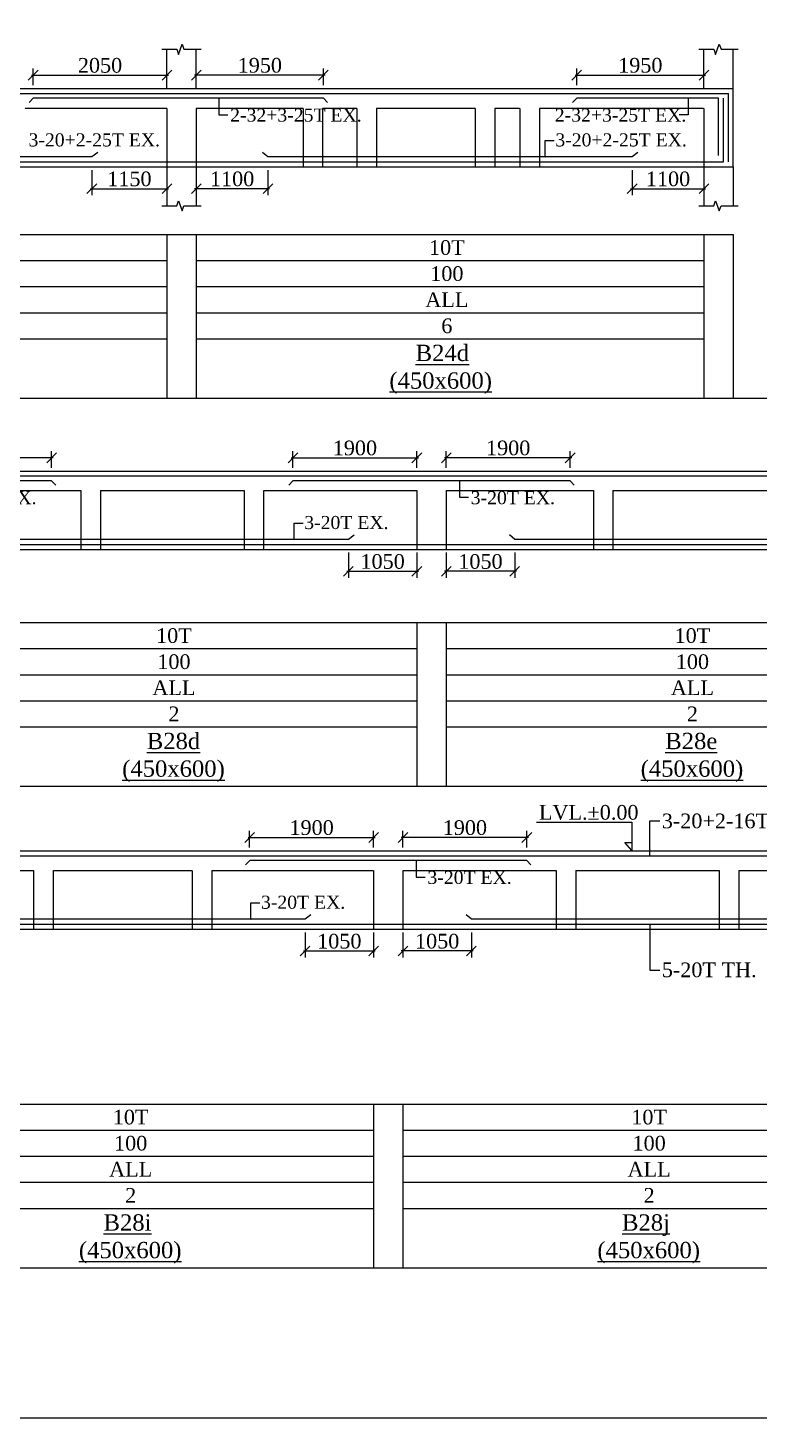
# Model space of a CAD drawing. Header units: millimetres. Extents: x 9781889 to 10654170, y -7832723 to -7608561.
# Drawn here: x 9997493 to 10008708, y -7801878 to -7780567 of the extents above; entities that cross this region are included whole.
import ezdxf
from ezdxf.enums import TextEntityAlignment as Align

# ---------------------------------------------------------------- set-up
doc = ezdxf.new("R2010")
doc.units = ezdxf.units.MM
doc.header["$LTSCALE"] = 10
doc.header["$PDMODE"] = 3
doc.linetypes.add('HIDDEN', pattern=[0.375, 0.25, -0.125])
for name, color, linetype, lineweight in [('LVL', 3, 'Continuous', 0), ('S-CUT OUT LINE', 9, 'Continuous', 0), ('S-DIM L.S.', 7, 'Continuous', 0), ('S-L.S.SECTION', 5, 'Continuous', 0), ('S-L.S.SLAB LINE', 252, 'HIDDEN', 0), ('S-L.S.STEEL', 1, 'Continuous', 9), ('S-SECTION MARK', 7, 'Continuous', 0), ('S-SHEET', 251, 'Continuous', 0), ('S-TEXT', 7, 'Continuous', 0), ('S-TEXT L.S. BEAM NO.', 30, 'Continuous', 0), ('S-TEXT. L.S.', 7, 'Continuous', 0)]:
    doc.layers.add(name, color=color, linetype=linetype, lineweight=lineweight)
doc.styles.add('135', font='arial.ttf', dxfattribs={"width": 0.8, "height": 135})
doc.styles.get("Standard").update_dxf_attribs({"font": 'arial.ttf'})
doc.styles.add('TEXT', font='times.ttf')
doc.dimstyles.new('75', dxfattribs={"dimtxt": 135, "dimasz": 90, "dimexe": 0.1, "dimexo": 0.03, "dimgap": 0.09, "dimtad": 1, "dimdec": 0, "dimzin": 0, "dimdsep": 46, "dimtxsty": '135', "dimblk": 'ARCHTICK', "dimcen": 0.09, "dimclrd": 256, "dimclre": 256, "dimclrt": 256, "dimadec": 0, "dimazin": 0, "dimtfac": 1, "dimtdec": 0, "dimtofl": 0, "dimtmove": 1, "dimatfit": 3, "dimldrblk": 'DOTSMALL', "dimfxl": 1, "dimtolj": 1, "dimtzin": 0, "dimlwd": -1, "dimlwe": -1, "dimarcsym": 0})
doc.dimstyles.new('SETU_1', dxfattribs={"dimtxt": 200, "dimasz": 150, "dimexe": 100, "dimexo": 50, "dimgap": 35, "dimtad": 1, "dimdec": 0, "dimzin": 0, "dimdsep": 46, "dimtxsty": 'Standard', "dimblk": 'OBLIQUE', "dimcen": 150, "dimdle": 25, "dimclrd": 256, "dimclre": 7, "dimclrt": 256, "dimadec": 0, "dimazin": 0, "dimtfac": 1, "dimtdec": 0, "dimtofl": 0, "dimtmove": 1, "dimatfit": 3, "dimfxl": 1, "dimtolj": 1, "dimtzin": 0, "dimlwd": -1, "dimlwe": 5, "dimarcsym": 1})

# ---------------------------------------------------------------- blocks, each defined once
blk = doc.blocks.new('_Oblique')
at = {"color": 0, "linetype": 'ByBlock', "lineweight": -2}
blk.add_line((-0.5, -0.5), (0.5, 0.5), dxfattribs=at)
blk = doc.blocks.new('*D61')
at = {"layer": 'Defpoints', "color": 0, "transparency": 16777216}
for p in [(10005910, -7781497, 0), (10007860, -7781293), (10007860, -7781497, 0)]:
    blk.add_point(p, dxfattribs=at)
at = {"layer": 'S-DIM L.S.', "color": 7, "lineweight": 5, "transparency": 16777216}
for p, q in [((10005910, -7781447), (10005910, -7781193)), ((10007860, -7781447), (10007860, -7781193))]:
    blk.add_line(p, q, dxfattribs=at)
at = {"layer": 'S-DIM L.S.', "transparency": 16777216}
blk.add_line((10005885, -7781293), (10007885, -7781293), dxfattribs=at)
at = {"layer": 'S-DIM L.S.', "transparency": 16777216, "xscale": 150, "yscale": 150, "zscale": 150, "rotation": 180}
blk.add_blockref('_Oblique', (10005910, -7781293), dxfattribs=at)
at = {"layer": 'S-DIM L.S.', "transparency": 16777216, "xscale": 150, "yscale": 150, "zscale": 150}
blk.add_blockref('_Oblique', (10007860, -7781293), dxfattribs=at)
at = {"layer": 'S-DIM L.S.', "transparency": 16777216, "insert": (10006885, -7781143), "char_height": 225, "attachment_point": 5, "style": 'TEXT'}
blk.add_mtext('\\A1;1950', dxfattribs=at)
blk = doc.blocks.new('_ArchTick')
at = {"color": 0, "linetype": 'ByBlock', "const_width": 0.15}
blk.add_lwpolyline([(-0.5, -0.5), (0.5, 0.5)], dxfattribs=at)
blk = doc.blocks.new('*D69')
at = {"layer": 'Defpoints', "color": 0, "transparency": 16777216}
for p in [(9997576, -7781497, 0), (9999626, -7781293), (9999626, -7781497, 0)]:
    blk.add_point(p, dxfattribs=at)
at = {"layer": 'S-DIM L.S.', "color": 7, "lineweight": 5, "transparency": 16777216}
for p, q in [((9997576, -7781447), (9997576, -7781193)), ((9999626, -7781447), (9999626, -7781193))]:
    blk.add_line(p, q, dxfattribs=at)
at = {"layer": 'S-DIM L.S.', "transparency": 16777216}
blk.add_line((9997551, -7781293), (9999651, -7781293), dxfattribs=at)
at = {"layer": 'S-DIM L.S.', "transparency": 16777216, "xscale": 150, "yscale": 150, "zscale": 150, "rotation": 180}
blk.add_blockref('_Oblique', (9997576, -7781293), dxfattribs=at)
at = {"layer": 'S-DIM L.S.', "transparency": 16777216, "xscale": 150, "yscale": 150, "zscale": 150}
blk.add_blockref('_Oblique', (9999626, -7781293), dxfattribs=at)
at = {"layer": 'S-DIM L.S.', "transparency": 16777216, "insert": (9998601, -7781144), "char_height": 225, "attachment_point": 5, "style": 'TEXT'}
blk.add_mtext('\\A1;2050', dxfattribs=at)
blk = doc.blocks.new('*D70')
at = {"layer": 'Defpoints', "color": 0, "transparency": 16777216}
for p in [(10000076, -7781293), (10000076, -7781497, 0), (10002026, -7781497, 0)]:
    blk.add_point(p, dxfattribs=at)
at = {"layer": 'S-DIM L.S.', "color": 7, "lineweight": 5, "transparency": 16777216}
for p, q in [((10000076, -7781447), (10000076, -7781193)), ((10002026, -7781447), (10002026, -7781193))]:
    blk.add_line(p, q, dxfattribs=at)
at = {"layer": 'S-DIM L.S.', "transparency": 16777216}
blk.add_line((10002051, -7781293), (10000051, -7781293), dxfattribs=at)
at = {"layer": 'S-DIM L.S.', "transparency": 16777216, "xscale": 150, "yscale": 150, "zscale": 150, "rotation": 180}
blk.add_blockref('_Oblique', (10000076, -7781293), dxfattribs=at)
at = {"layer": 'S-DIM L.S.', "transparency": 16777216, "xscale": 150, "yscale": 150, "zscale": 150}
blk.add_blockref('_Oblique', (10002026, -7781293), dxfattribs=at)
at = {"layer": 'S-DIM L.S.', "transparency": 16777216, "insert": (10001051, -7781143), "char_height": 225, "attachment_point": 5, "style": 'TEXT'}
blk.add_mtext('\\A1;1950', dxfattribs=at)
blk = doc.blocks.new('*D73')
at = {"layer": 'Defpoints', "color": 0, "transparency": 16777216}
for p in [(10006760, -7782697, 0), (10007860, -7782697, 0), (10007860, -7783033)]:
    blk.add_point(p, dxfattribs=at)
at = {"layer": 'S-DIM L.S.', "color": 7, "lineweight": 5, "transparency": 16777216}
for p, q in [((10006760, -7782747), (10006760, -7783133)), ((10007860, -7782747), (10007860, -7783133))]:
    blk.add_line(p, q, dxfattribs=at)
at = {"layer": 'S-DIM L.S.', "transparency": 16777216}
blk.add_line((10006735, -7783033), (10007885, -7783033), dxfattribs=at)
at = {"layer": 'S-DIM L.S.', "transparency": 16777216, "xscale": 150, "yscale": 150, "zscale": 150, "rotation": 180}
blk.add_blockref('_Oblique', (10006760, -7783033), dxfattribs=at)
at = {"layer": 'S-DIM L.S.', "transparency": 16777216, "xscale": 150, "yscale": 150, "zscale": 150}
blk.add_blockref('_Oblique', (10007860, -7783033), dxfattribs=at)
at = {"layer": 'S-DIM L.S.', "transparency": 16777216, "insert": (10007310, -7782884), "char_height": 225, "attachment_point": 5, "style": 'TEXT'}
blk.add_mtext('\\A1;1100', dxfattribs=at)
blk = doc.blocks.new('*D74')
at = {"layer": 'Defpoints', "color": 0, "transparency": 16777216}
for p in [(10000076, -7782697, 0), (10001176, -7782697, 0), (10000076, -7783033)]:
    blk.add_point(p, dxfattribs=at)
at = {"layer": 'S-DIM L.S.', "color": 7, "lineweight": 5, "transparency": 16777216}
for p, q in [((10000076, -7782747), (10000076, -7783133)), ((10001176, -7782747), (10001176, -7783133))]:
    blk.add_line(p, q, dxfattribs=at)
at = {"layer": 'S-DIM L.S.', "transparency": 16777216}
blk.add_line((10001201, -7783033), (10000051, -7783033), dxfattribs=at)
at = {"layer": 'S-DIM L.S.', "transparency": 16777216, "xscale": 150, "yscale": 150, "zscale": 150, "rotation": 180}
blk.add_blockref('_Oblique', (10000076, -7783033), dxfattribs=at)
at = {"layer": 'S-DIM L.S.', "transparency": 16777216, "xscale": 150, "yscale": 150, "zscale": 150}
blk.add_blockref('_Oblique', (10001176, -7783033), dxfattribs=at)
at = {"layer": 'S-DIM L.S.', "transparency": 16777216, "insert": (10000626, -7782884), "char_height": 225, "attachment_point": 5, "style": 'TEXT'}
blk.add_mtext('\\A1;1100', dxfattribs=at)
blk = doc.blocks.new('*D75')
at = {"layer": 'Defpoints', "color": 0, "transparency": 16777216}
for p in [(9998475, -7782697, 0), (9999626, -7782697, 0), (9999626, -7783033)]:
    blk.add_point(p, dxfattribs=at)
at = {"layer": 'S-DIM L.S.', "color": 7, "lineweight": 5, "transparency": 16777216}
for p, q in [((9998475, -7782747), (9998475, -7783133)), ((9999626, -7782747), (9999626, -7783133))]:
    blk.add_line(p, q, dxfattribs=at)
at = {"layer": 'S-DIM L.S.', "transparency": 16777216}
blk.add_line((9998450, -7783033), (9999651, -7783033), dxfattribs=at)
at = {"layer": 'S-DIM L.S.', "transparency": 16777216, "xscale": 150, "yscale": 150, "zscale": 150, "rotation": 180}
blk.add_blockref('_Oblique', (9998475, -7783033), dxfattribs=at)
at = {"layer": 'S-DIM L.S.', "transparency": 16777216, "xscale": 150, "yscale": 150, "zscale": 150}
blk.add_blockref('_Oblique', (9999626, -7783033), dxfattribs=at)
at = {"layer": 'S-DIM L.S.', "transparency": 16777216, "insert": (9999051, -7782884), "char_height": 225, "attachment_point": 5, "style": 'TEXT'}
blk.add_mtext('\\A1;1150', dxfattribs=at)
blk = doc.blocks.new('*D230')
at = {"layer": 'Defpoints', "color": 0, "transparency": 16777216}
for p in [(10002795, -7792977), (10000895, -7793181, 0), (10002795, -7793181, 0)]:
    blk.add_point(p, dxfattribs=at)
at = {"layer": 'S-DIM L.S.', "transparency": 16777216}
blk.add_line((10000870, -7792977), (10002820, -7792977), dxfattribs=at)
at = {"layer": 'S-DIM L.S.', "color": 7, "lineweight": 5, "transparency": 16777216}
for p, q in [((10000895, -7793131), (10000895, -7792877)), ((10002795, -7793131), (10002795, -7792877))]:
    blk.add_line(p, q, dxfattribs=at)
at = {"layer": 'S-DIM L.S.', "transparency": 16777216, "xscale": 150, "yscale": 150, "zscale": 150, "rotation": 180}
blk.add_blockref('_Oblique', (10000895, -7792977), dxfattribs=at)
at = {"layer": 'S-DIM L.S.', "transparency": 16777216, "xscale": 150, "yscale": 150, "zscale": 150}
blk.add_blockref('_Oblique', (10002795, -7792977), dxfattribs=at)
at = {"layer": 'S-DIM L.S.', "transparency": 16777216, "insert": (10001845, -7792827), "char_height": 225, "attachment_point": 5, "style": 'TEXT'}
blk.add_mtext('\\A1;1900', dxfattribs=at)
blk = doc.blocks.new('*D231')
at = {"layer": 'Defpoints', "color": 0, "transparency": 16777216}
for p in [(10003245, -7792977), (10003245, -7793181, 0), (10005145, -7793181, 0)]:
    blk.add_point(p, dxfattribs=at)
at = {"layer": 'S-DIM L.S.', "transparency": 16777216}
blk.add_line((10005170, -7792977), (10003220, -7792977), dxfattribs=at)
at = {"layer": 'S-DIM L.S.', "color": 7, "lineweight": 5, "transparency": 16777216}
for p, q in [((10003245, -7793131), (10003245, -7792877)), ((10005145, -7793131), (10005145, -7792877))]:
    blk.add_line(p, q, dxfattribs=at)
at = {"layer": 'S-DIM L.S.', "transparency": 16777216, "xscale": 150, "yscale": 150, "zscale": 150, "rotation": 180}
blk.add_blockref('_Oblique', (10003245, -7792977), dxfattribs=at)
at = {"layer": 'S-DIM L.S.', "transparency": 16777216, "xscale": 150, "yscale": 150, "zscale": 150}
blk.add_blockref('_Oblique', (10005145, -7792977), dxfattribs=at)
at = {"layer": 'S-DIM L.S.', "transparency": 16777216, "insert": (10004195, -7792827), "char_height": 225, "attachment_point": 5, "style": 'TEXT'}
blk.add_mtext('\\A1;1900', dxfattribs=at)
blk = doc.blocks.new('*D215')
at = {"layer": 'Defpoints', "color": 0, "transparency": 16777216}
for p in [(10001745, -7794381, 0), (10002795, -7794381, 0), (10002795, -7794717)]:
    blk.add_point(p, dxfattribs=at)
at = {"layer": 'S-DIM L.S.', "color": 7, "lineweight": 5, "transparency": 16777216}
for p, q in [((10001745, -7794431), (10001745, -7794817)), ((10002795, -7794431), (10002795, -7794817))]:
    blk.add_line(p, q, dxfattribs=at)
at = {"layer": 'S-DIM L.S.', "transparency": 16777216}
blk.add_line((10001720, -7794717), (10002820, -7794717), dxfattribs=at)
at = {"layer": 'S-DIM L.S.', "transparency": 16777216, "xscale": 150, "yscale": 150, "zscale": 150, "rotation": 180}
blk.add_blockref('_Oblique', (10001745, -7794717), dxfattribs=at)
at = {"layer": 'S-DIM L.S.', "transparency": 16777216, "xscale": 150, "yscale": 150, "zscale": 150}
blk.add_blockref('_Oblique', (10002795, -7794717), dxfattribs=at)
at = {"layer": 'S-DIM L.S.', "transparency": 16777216, "insert": (10002270, -7794568), "char_height": 225, "attachment_point": 5, "style": 'TEXT'}
blk.add_mtext('\\A1;1050', dxfattribs=at)
blk = doc.blocks.new('*D218')
at = {"layer": 'Defpoints', "color": 0, "transparency": 16777216}
for p in [(10003245, -7794381, 0), (10004295, -7794381, 0), (10003245, -7794717)]:
    blk.add_point(p, dxfattribs=at)
at = {"layer": 'S-DIM L.S.', "color": 7, "lineweight": 5, "transparency": 16777216}
for p, q in [((10003245, -7794431), (10003245, -7794817)), ((10004295, -7794431), (10004295, -7794817))]:
    blk.add_line(p, q, dxfattribs=at)
at = {"layer": 'S-DIM L.S.', "transparency": 16777216}
blk.add_line((10004320, -7794717), (10003220, -7794717), dxfattribs=at)
at = {"layer": 'S-DIM L.S.', "transparency": 16777216, "xscale": 150, "yscale": 150, "zscale": 150, "rotation": 180}
blk.add_blockref('_Oblique', (10003245, -7794717), dxfattribs=at)
at = {"layer": 'S-DIM L.S.', "transparency": 16777216, "xscale": 150, "yscale": 150, "zscale": 150}
blk.add_blockref('_Oblique', (10004295, -7794717), dxfattribs=at)
at = {"layer": 'S-DIM L.S.', "transparency": 16777216, "insert": (10003770, -7794568), "char_height": 225, "attachment_point": 5, "style": 'TEXT'}
blk.add_mtext('\\A1;1050', dxfattribs=at)
blk = doc.blocks.new('*D251')
at = {"layer": 'Defpoints', "color": 0, "transparency": 16777216}
for p in [(9995959, -7787158), (9995959, -7787361, 0), (9997859, -7787361, 0)]:
    blk.add_point(p, dxfattribs=at)
at = {"layer": 'S-DIM L.S.', "transparency": 16777216}
blk.add_line((9997884, -7787158), (9995934, -7787158), dxfattribs=at)
at = {"layer": 'S-DIM L.S.', "color": 7, "lineweight": 5, "transparency": 16777216}
for p, q in [((9995959, -7787311), (9995959, -7787058)), ((9997859, -7787311), (9997859, -7787058))]:
    blk.add_line(p, q, dxfattribs=at)
at = {"layer": 'S-DIM L.S.', "transparency": 16777216, "xscale": 150, "yscale": 150, "zscale": 150, "rotation": 180}
blk.add_blockref('_Oblique', (9995959, -7787158), dxfattribs=at)
at = {"layer": 'S-DIM L.S.', "transparency": 16777216, "xscale": 150, "yscale": 150, "zscale": 150}
blk.add_blockref('_Oblique', (9997859, -7787158), dxfattribs=at)
at = {"layer": 'S-DIM L.S.', "transparency": 16777216, "insert": (9996909, -7787008), "char_height": 225, "attachment_point": 5, "style": 'TEXT'}
blk.add_mtext('\\A1;1900', dxfattribs=at)
blk = doc.blocks.new('*D252')
at = {"layer": 'Defpoints', "color": 0, "transparency": 16777216}
for p in [(10003459, -7787158), (10001559, -7787361, 0), (10003459, -7787361, 0)]:
    blk.add_point(p, dxfattribs=at)
at = {"layer": 'S-DIM L.S.', "transparency": 16777216}
blk.add_line((10001534, -7787158), (10003484, -7787158), dxfattribs=at)
at = {"layer": 'S-DIM L.S.', "color": 7, "lineweight": 5, "transparency": 16777216}
for p, q in [((10001559, -7787311), (10001559, -7787058)), ((10003459, -7787311), (10003459, -7787058))]:
    blk.add_line(p, q, dxfattribs=at)
at = {"layer": 'S-DIM L.S.', "transparency": 16777216, "xscale": 150, "yscale": 150, "zscale": 150, "rotation": 180}
blk.add_blockref('_Oblique', (10001559, -7787158), dxfattribs=at)
at = {"layer": 'S-DIM L.S.', "transparency": 16777216, "xscale": 150, "yscale": 150, "zscale": 150}
blk.add_blockref('_Oblique', (10003459, -7787158), dxfattribs=at)
at = {"layer": 'S-DIM L.S.', "transparency": 16777216, "insert": (10002509, -7787008), "char_height": 225, "attachment_point": 5, "style": 'TEXT'}
blk.add_mtext('\\A1;1900', dxfattribs=at)
blk = doc.blocks.new('*D253')
at = {"layer": 'Defpoints', "color": 0, "transparency": 16777216}
for p in [(10003909, -7787158), (10003909, -7787361, 0), (10005809, -7787361, 0)]:
    blk.add_point(p, dxfattribs=at)
at = {"layer": 'S-DIM L.S.', "transparency": 16777216}
blk.add_line((10005834, -7787158), (10003884, -7787158), dxfattribs=at)
at = {"layer": 'S-DIM L.S.', "color": 7, "lineweight": 5, "transparency": 16777216}
for p, q in [((10003909, -7787311), (10003909, -7787058)), ((10005809, -7787311), (10005809, -7787058))]:
    blk.add_line(p, q, dxfattribs=at)
at = {"layer": 'S-DIM L.S.', "transparency": 16777216, "xscale": 150, "yscale": 150, "zscale": 150, "rotation": 180}
blk.add_blockref('_Oblique', (10003909, -7787158), dxfattribs=at)
at = {"layer": 'S-DIM L.S.', "transparency": 16777216, "xscale": 150, "yscale": 150, "zscale": 150}
blk.add_blockref('_Oblique', (10005809, -7787158), dxfattribs=at)
at = {"layer": 'S-DIM L.S.', "transparency": 16777216, "insert": (10004859, -7787008), "char_height": 225, "attachment_point": 5, "style": 'TEXT'}
blk.add_mtext('\\A1;1900', dxfattribs=at)
blk = doc.blocks.new('*D260')
at = {"layer": 'Defpoints', "color": 0, "transparency": 16777216}
for p in [(10002409, -7788561, 0), (10003459, -7788561, 0), (10003459, -7788897)]:
    blk.add_point(p, dxfattribs=at)
at = {"layer": 'S-DIM L.S.', "color": 7, "lineweight": 5, "transparency": 16777216}
for p, q in [((10002409, -7788611), (10002409, -7788997)), ((10003459, -7788611), (10003459, -7788997))]:
    blk.add_line(p, q, dxfattribs=at)
at = {"layer": 'S-DIM L.S.', "transparency": 16777216}
blk.add_line((10002384, -7788897), (10003484, -7788897), dxfattribs=at)
at = {"layer": 'S-DIM L.S.', "transparency": 16777216, "xscale": 150, "yscale": 150, "zscale": 150, "rotation": 180}
blk.add_blockref('_Oblique', (10002409, -7788897), dxfattribs=at)
at = {"layer": 'S-DIM L.S.', "transparency": 16777216, "xscale": 150, "yscale": 150, "zscale": 150}
blk.add_blockref('_Oblique', (10003459, -7788897), dxfattribs=at)
at = {"layer": 'S-DIM L.S.', "transparency": 16777216, "insert": (10002934, -7788748), "char_height": 225, "attachment_point": 5, "style": 'TEXT'}
blk.add_mtext('\\A1;1050', dxfattribs=at)
blk = doc.blocks.new('*D263')
at = {"layer": 'Defpoints', "color": 0, "transparency": 16777216}
for p in [(10003909, -7788561, 0), (10004959, -7788561, 0), (10003909, -7788897)]:
    blk.add_point(p, dxfattribs=at)
at = {"layer": 'S-DIM L.S.', "color": 7, "lineweight": 5, "transparency": 16777216}
for p, q in [((10003909, -7788611), (10003909, -7788997)), ((10004959, -7788611), (10004959, -7788997))]:
    blk.add_line(p, q, dxfattribs=at)
at = {"layer": 'S-DIM L.S.', "transparency": 16777216}
blk.add_line((10004984, -7788897), (10003884, -7788897), dxfattribs=at)
at = {"layer": 'S-DIM L.S.', "transparency": 16777216, "xscale": 150, "yscale": 150, "zscale": 150, "rotation": 180}
blk.add_blockref('_Oblique', (10003909, -7788897), dxfattribs=at)
at = {"layer": 'S-DIM L.S.', "transparency": 16777216, "xscale": 150, "yscale": 150, "zscale": 150}
blk.add_blockref('_Oblique', (10004959, -7788897), dxfattribs=at)
at = {"layer": 'S-DIM L.S.', "transparency": 16777216, "insert": (10004434, -7788748), "char_height": 225, "attachment_point": 5, "style": 'TEXT'}
blk.add_mtext('\\A1;1050', dxfattribs=at)

msp = doc.modelspace()

# ---------------------------------------------------------------- linework, layer by layer
at = {"layer": 'LVL', "linetype": 'Continuous'}
msp.add_lwpolyline([(10005294.4, -7792742.8), (10006755.6, -7792742.8), (10006755.6, -7793177.8), (10006647.5, -7793055.7), (10006755.6, -7793055.7)], dxfattribs=at)
at = {"layer": 'S-CUT OUT LINE', "color": 5, "elevation": 0}
for points in [[(9999547.3, -7780897), (9999775.9, -7780897), (9999803.9, -7780973.9), (9999859.9, -7780820.2), (9999887.8, -7780897), (10000150.6, -7780897)], [(10007781.7, -7780897), (10008010.3, -7780897), (10008038.3, -7780973.9), (10008094.3, -7780820.2), (10008122.2, -7780897), (10008385, -7780897)], [(9999547.3, -7783297), (9999775.9, -7783297), (9999803.9, -7783220.2), (9999859.9, -7783373.9), (9999887.8, -7783297), (10000150.6, -7783297)], [(10007781.7, -7783297), (10008010.3, -7783297), (10008038.3, -7783220.2), (10008094.3, -7783373.9), (10008122.2, -7783297), (10008385, -7783297)]]:
    msp.add_lwpolyline(points, dxfattribs=at)
at = {"layer": 'S-L.S.SECTION'}
for p, q in [((9999625.6, -7781497, 0), (9999625.6, -7780897, 0)), ((10000075.6, -7781497, 0), (10000075.6, -7780897, 0)), ((10007860, -7781497, 0), (10007860, -7780897, 0)), ((10008310, -7781497, 0), (10008310, -7780897, 0)), ((9974166.1, -7781497, 0), (10008310, -7781497, 0)), ((10008310, -7782697, 0), (10008310, -7781497, 0)), ((9974166.1, -7782697, 0), (10008310, -7782697, 0)), ((9999625.6, -7782697, 0), (9999625.6, -7783297, 0)), ((10000075.6, -7782697, 0), (10000075.6, -7783297, 0)), ((10007860, -7782697, 0), (10007860, -7783297, 0)), ((10008310, -7782697, 0), (10008310, -7783297, 0)), ((9979608.7, -7787361.3, 0), (10021912.6, -7787361.3, 0)), ((9974166.1, -7788561.3, 0), (10021912.6, -7788561.3, 0)), ((9974395.1, -7793181, 0), (10011195.4, -7793181, 0)), ((9974395.1, -7794381, 0), (10010745.3, -7794381, 0))]:
    msp.add_line(p, q, dxfattribs=at)
at = {"layer": 'S-L.S.SLAB LINE', "ltscale": 0.3}
for p, q in [((9997446.1, -7781797, 0), (9999625.6, -7781797, 0)), ((9999625.6, -7781797), (9999625.6, -7782697)), ((10000075.6, -7781797, 0), (10001713.1, -7781797, 0)), ((10000075.6, -7781797), (10000075.6, -7782697)), ((10001713.1, -7781797, 0), (10001713.1, -7782697, 0)), ((10002013.1, -7781797, 0), (10002013.1, -7782697, 0)), ((10002013.1, -7781797, 0), (10002540, -7781797, 0)), ((10002540, -7781797, 0), (10002540, -7782697, 0)), ((10002840, -7781797, 0), (10004355, -7781797, 0)), ((10002840, -7781797, 0), (10002840, -7782697, 0)), ((10004355, -7781797), (10004355, -7782697)), ((10004655, -7781797, 0), (10005040, -7781797, 0)), ((10004655, -7781797), (10004655, -7782697)), ((10005040, -7781797, 0), (10005040, -7782697, 0)), ((10005340, -7781797, 0), (10007860, -7781797, 0)), ((10005340, -7781797, 0), (10005340, -7782697, 0)), ((10007860, -7781797, 0), (10007860, -7782697, 0)), ((9995958.7, -7787661.3, 0), (9998308.7, -7787661.3, 0)), ((9998308.7, -7787661.3, 0), (9998308.7, -7788561.3, 0)), ((9998608.7, -7787661.3, 0), (10000808.7, -7787661.3, 0)), ((9998608.7, -7787661.3, 0), (9998608.7, -7788561.3, 0)), ((10000808.7, -7787661.3, 0), (10000808.7, -7788561.3, 0)), ((10001108.7, -7787661.3, 0), (10003458.7, -7787661.3, 0)), ((10001108.7, -7787661.3, 0), (10001108.7, -7788561.3, 0)), ((10003458.7, -7787661.3, 0), (10003458.7, -7788561.3, 0)), ((10003908.7, -7787661.3, 0), (10006165.7, -7787661.3, 0)), ((10003908.7, -7787661.3, 0), (10003908.7, -7788561.3, 0)), ((10006165.7, -7787661.3, 0), (10006165.7, -7788561.3, 0)), ((10006465.7, -7787661.3, 0), (10009018.2, -7787661.3, 0)), ((10006465.7, -7787661.3, 0), (10006465.7, -7788561.3, 0)), ((9995295.3, -7793481, 0), (9997582.7, -7793481, 0)), ((9997582.7, -7793481, 0), (9997582.7, -7794381, 0)), ((9997882.7, -7793481, 0), (10000015.3, -7793481, 0)), ((9997882.7, -7793481, 0), (9997882.7, -7794381, 0)), ((10000015.3, -7793481, 0), (10000015.3, -7794381, 0)), ((10000315.3, -7793481, 0), (10002795.3, -7793481, 0)), ((10000315.3, -7793481, 0), (10000315.3, -7794381, 0)), ((10002795.3, -7793481, 0), (10002795.3, -7794381, 0)), ((10003245.3, -7793481, 0), (10005595.3, -7793481, 0)), ((10003245.3, -7793481, 0), (10003245.3, -7794381, 0)), ((10005595.3, -7793481, 0), (10005595.3, -7794381, 0)), ((10005895.3, -7793481, 0), (10008095.3, -7793481, 0)), ((10005895.3, -7793481, 0), (10005895.3, -7794381, 0)), ((10008095.3, -7793481, 0), (10008095.3, -7794381, 0)), ((10008395.3, -7793481, 0), (10010745.3, -7793481, 0)), ((10008395.3, -7793481, 0), (10008395.3, -7794381, 0))]:
    msp.add_line(p, q, dxfattribs=at)
at = {"layer": 'S-L.S.STEEL'}
for p, q in [((9974316.1, -7781572, 0), (10008235, -7781572, 0)), ((10002025.7, -7781647, 0), (10002088.9, -7781713.9, 0)), ((10008085, -7782525.8, 0), (10008085, -7781647, 0)), ((10008160, -7782622, 0), (10008160, -7781647, 0)), ((10008235, -7782622, 0), (10008235, -7781572, 0)), ((9974241.1, -7782622, 0), (10008160, -7782622, 0)), ((9979687, -7787436.3, 0), (10021912.6, -7787436.3, 0)), ((9997858.8, -7787511.3, 0), (9997922, -7787578.2, 0)), ((10005808.8, -7787511.3, 0), (10005872, -7787578.2, 0)), ((9974237, -7788486.3, 0), (10021912.6, -7788486.3, 0)), ((10005145.4, -7793331, 0), (10005208.6, -7793397.8, 0)), ((9974395.1, -7794306, 0), (10011136.4, -7794306, 0))]:
    msp.add_line(p, q, dxfattribs=at)
at = {"layer": 'S-L.S.STEEL', "elevation": 0}
for points in [[(9998564.9, -7782478.8), (9998475.4, -7782547), (9992613.2, -7782547), (9992531.2, -7782476.3)], [(10006849.4, -7782478.8), (10006759.9, -7782547), (10001175.7, -7782547), (10001093.7, -7782476.3)], [(10002498.1, -7788343.1), (10002408.6, -7788411.3), (9997008.8, -7788411.3), (9996926.8, -7788340.6)], [(10010448.1, -7788343.1), (10010358.6, -7788411.3), (10004958.8, -7788411.3), (10004876.8, -7788340.6)], [(10001834.7, -7794162.8), (10001745.2, -7794231), (9996345.4, -7794231), (9996263.4, -7794160.3)], [(10009784.7, -7794162.8), (10009695.2, -7794231), (10004295.4, -7794231), (10004213.4, -7794160.3)]]:
    msp.add_lwpolyline(points, dxfattribs=at)
at = {"layer": 'S-L.S.STEEL'}
for points in [[(10002025.7, -7781647, 0), (9997575.6, -7781647, 0), (9997512.4, -7781713.9, 0)], [(10008085, -7781647, 0), (10005910, -7781647, 0), (10005846.8, -7781713.9, 0)], [(9997858.8, -7787511.3, 0), (9993608.7, -7787511.3, 0), (9993545.6, -7787578.2, 0)], [(10005808.8, -7787511.3, 0), (10001558.7, -7787511.3, 0), (10001495.6, -7787578.2, 0)], [(9974395.1, -7793256, 0), (10011069.7, -7793256, 0)], [(10005145.4, -7793331, 0), (10000895.3, -7793331, 0), (10000832.1, -7793397.8, 0)]]:
    msp.add_polyline3d(points, dxfattribs=at)
at = {"layer": 'S-SHEET'}
for p, q in [((9974166.1, -7783734.6, 0), (10008310, -7783734.6, 0)), ((9999625.6, -7783734.6), (9999625.6, -7786243.9)), ((10000075.6, -7783734.6), (10000075.6, -7786243.9)), ((10007860, -7783734.6, 0), (10007860, -7786243.9, 0)), ((10008310, -7783734.6, 0), (10008310, -7786243.9, 0)), ((9991463.1, -7784134.6, 0), (9999625.6, -7784134.6, 0)), ((10000075.6, -7784134.6, 0), (10007860, -7784134.6, 0)), ((9991463.1, -7784534.6, 0), (9999625.6, -7784534.6, 0)), ((10000075.6, -7784534.6, 0), (10007860, -7784534.6, 0)), ((9991463.1, -7784934.6, 0), (9999625.6, -7784934.6, 0)), ((10000075.6, -7784934.6, 0), (10007860, -7784934.6, 0)), ((9991463.1, -7785334.6, 0), (9999625.6, -7785334.6, 0)), ((10000075.6, -7785334.6, 0), (10007860, -7785334.6, 0)), ((9972113, -7786243.9), (10023447.1, -7786243.9)), ((9974166.1, -7786243.9, 0), (10008310, -7786243.9, 0)), ((9974166.1, -7789682.5, 0), (10021912.6, -7789682.5, 0)), ((10003458.7, -7789682.5, 0), (10003458.7, -7792191.8, 0)), ((10003908.7, -7789682.5, 0), (10003908.7, -7792191.8, 0)), ((9995958.7, -7790082.5, 0), (10003458.7, -7790082.5, 0)), ((10003908.7, -7790082.5, 0), (10011408.7, -7790082.5, 0)), ((9995958.7, -7790482.5, 0), (10003458.7, -7790482.5, 0)), ((10003908.7, -7790482.5, 0), (10011408.7, -7790482.5, 0)), ((9995958.7, -7790882.5, 0), (10003458.7, -7790882.5, 0)), ((10003908.7, -7790882.5, 0), (10011408.7, -7790882.5, 0)), ((9995958.7, -7791282.5, 0), (10003458.7, -7791282.5, 0)), ((10003908.7, -7791282.5, 0), (10011408.7, -7791282.5, 0)), ((9972113, -7792191.8), (10023447.1, -7792191.8)), ((9974166.1, -7792191.8, 0), (10021912.6, -7792191.8, 0)), ((9974395.1, -7797062.4, 0), (10022451.2, -7797062.4, 0)), ((10002795.3, -7797062.4, 0), (10002795.3, -7799571.7, 0)), ((10003245.3, -7797062.4, 0), (10003245.3, -7799571.7, 0)), ((9995295.3, -7797462.4, 0), (10002795.3, -7797462.4, 0)), ((10003245.3, -7797462.4, 0), (10010745.3, -7797462.4, 0)), ((9995295.3, -7797862.4, 0), (10002795.3, -7797862.4, 0)), ((10003245.3, -7797862.4, 0), (10010745.3, -7797862.4, 0)), ((9995295.3, -7798262.4, 0), (10002795.3, -7798262.4, 0)), ((10003245.3, -7798262.4, 0), (10010745.3, -7798262.4, 0)), ((9995295.3, -7798662.4, 0), (10002795.3, -7798662.4, 0)), ((10003245.3, -7798662.4, 0), (10010745.3, -7798662.4, 0)), ((9972113, -7799571.7), (10023447.1, -7799571.7)), ((9974395.1, -7799571.7, 0), (10022451.2, -7799571.7, 0))]:
    msp.add_line(p, q, dxfattribs=at)
msp.add_lwpolyline([(9972113, -7760218.1), (10023447.1, -7760218.1), (10023447.1, -7801877.7), (9972113, -7801877.7)], close=True, dxfattribs=at)

# ---------------------------------------------------------------- texts
at = {"layer": 'LVL', "style": 'TEXT'}
msp.add_text('LVL.%%P0.00', height=225, dxfattribs=at).set_placement((10005330.5, -7792704.3, 0))
at = {"layer": 'S-TEXT', "linetype": 'ByBlock', "style": 'TEXT'}
for s, p in [('10T', (10003918.7, -7783934.6, 0)), ('100', (10003918.7, -7784334.6, 0)), ('ALL', (10003918.7, -7784734.6, 0)), ('6', (10003918.7, -7785134.6, 0)), ('10T', (9999733.9, -7789882.5, 0)), ('10T', (10007683.9, -7789882.5, 0)), ('100', (9999733.9, -7790282.5, 0)), ('100', (10007683.9, -7790282.5, 0)), ('ALL', (9999733.9, -7790682.5, 0)), ('ALL', (10007683.9, -7790682.5, 0)), ('2', (9999733.9, -7791082.5, 0)), ('2', (10007683.9, -7791082.5, 0)), ('10T', (9999070.5, -7797262.4, 0)), ('10T', (10007020.5, -7797262.4, 0)), ('100', (9999070.5, -7797662.4, 0)), ('100', (10007020.5, -7797662.4, 0)), ('ALL', (9999070.5, -7798062.4, 0)), ('ALL', (10007020.5, -7798062.4, 0)), ('2', (9999070.5, -7798462.4, 0)), ('2', (10007020.5, -7798462.4, 0))]:
    msp.add_text(s, height=225, dxfattribs=at).set_placement(p, align=Align.MIDDLE_CENTER)
at = {"layer": 'S-TEXT L.S. BEAM NO.', "color": 140, "linetype": 'ByBlock', "style": 'TEXT'}
for s, p in [('%%UB24d', (10003440.4, -7785675.3, 0)), ('%%U(450x600)', (10003037.4, -7786098.3, 0)), ('%%UB28d', (9999318, -7791623.2, 0)), ('%%UB28e', (10007268, -7791623.2, 0)), ('%%U(450x600)', (9998940.5, -7792046.2, 0)), ('%%U(450x600)', (10006890.5, -7792046.2, 0)), ('%%UB28i', (9998654.6, -7799003.1, 0)), ('%%UB28j', (10006604.6, -7799003.1, 0)), ('%%U(450x600)', (9998277.1, -7799426.1, 0)), ('%%U(450x600)', (10006227.1, -7799426.1, 0))]:
    msp.add_text(s, height=250, dxfattribs=at).set_placement(p)
at = {"layer": 'S-TEXT. L.S.', "style": 'TEXT'}
for s, height, p in [('2-32+3-25T EX.', 200, (10000595.9, -7782004.6, 0)), ('2-32+3-25T EX.', 200, (10005573.5, -7782004.6, 0)), ('3-20+2-25T EX.', 200, (9997504.4, -7782385, 0)), ('3-20+2-25T EX.', 200, (10005581.9, -7782385, 0)), ('3-20T EX.', 200, (9996334.6, -7787868.9, 0)), ('3-20T EX.', 200, (10004284.6, -7787868.9, 0)), ('3-20T EX.', 200, (10001731.7, -7788249.3, 0)), ('3-20+2-16T TH.', 225, (10007214.2, -7792835.7, 0)), ('3-20T EX.', 200, (10003621.1, -7793688.5, 0)), ('3-20T EX.', 200, (10001068.4, -7794069, 0)), ('5-20T TH.', 225, (10007214.2, -7795118.1, 0))]:
    msp.add_text(s, height=height, dxfattribs=at).set_placement(p)

# ---------------------------------------------------------------- dimensions: what is measured, and where the dimension line sits
at = {"layer": 'S-DIM L.S.'}
for base, p1, p2, picture, middle in [((9999625.6, -7781293.2, 0), (9997575.6, -7781497, 0), (9999625.6, -7781497, 0), '*D69', (9998600.6, -7781143.8, 0)), ((10007860, -7781293.2, 0), (10005910, -7781497, 0), (10007860, -7781497, 0), '*D61', (10006885, -7781143.4, 0)), ((9999625.6, -7783033.1, 0), (9998475.4, -7782697, 0), (9999625.6, -7782697), '*D75', (9999050.5, -7782883.6, 0)), ((10007860, -7783033.1, 0), (10006759.9, -7782697, 0), (10007860, -7782697, 0), '*D73', (10007310, -7782883.6, 0)), ((10003458.7, -7787157.5, 0), (10001558.7, -7787361.3, 0), (10003458.7, -7787361.3, 0), '*D252', (10002508.7, -7787007.7, 0)), ((10003458.7, -7788897.4, 0), (10002408.6, -7788561.3, 0), (10003458.7, -7788561.3, 0), '*D260', (10002933.6, -7788747.9, 0)), ((10002795.3, -7792977.2, 0), (10000895.3, -7793181, 0), (10002795.3, -7793181, 0), '*D230', (10001845.3, -7792827.4, 0)), ((10002795.3, -7794717, 0), (10001745.2, -7794381, 0), (10002795.3, -7794381, 0), '*D215', (10002270.3, -7794567.6, 0))]:
    dim = msp.add_linear_dim(base=base, p1=p1, p2=p2, angle=180, dimstyle='SETU_1', override={"dimtxt": 225, "dimtxsty": 'TEXT'}, dxfattribs=at)
    dim.commit()
    dim.dimension.update_dxf_attribs({"geometry": picture, "text_midpoint": middle})
for base, p1, p2, picture, middle in [((10000075.7, -7781293.2, 0), (10002025.7, -7781497, 0), (10000075.7, -7781497, 0), '*D70', (10001050.7, -7781143.4, 0)), ((10000075.6, -7783033.1, 0), (10001175.7, -7782697, 0), (10000075.6, -7782697, 0), '*D74', (10000625.7, -7782883.6, 0)), ((9995958.8, -7787157.5, 0), (9997858.8, -7787361.3, 0), (9995958.8, -7787361.3, 0), '*D251', (9996908.8, -7787007.7, 0)), ((10003908.8, -7787157.5, 0), (10005808.8, -7787361.3, 0), (10003908.8, -7787361.3, 0), '*D253', (10004858.8, -7787007.7, 0)), ((10003908.7, -7788897.4, 0), (10004958.8, -7788561.3, 0), (10003908.7, -7788561.3, 0), '*D263', (10004433.8, -7788747.9, 0)), ((10003245.4, -7792977.2, 0), (10005145.4, -7793181, 0), (10003245.4, -7793181, 0), '*D231', (10004195.4, -7792827.4, 0)), ((10003245.3, -7794717, 0), (10004295.4, -7794381, 0), (10003245.3, -7794381, 0), '*D218', (10003770.4, -7794567.6, 0))]:
    dim = msp.add_linear_dim(base=base, p1=p1, p2=p2, dimstyle='SETU_1', override={"dimtxt": 225, "dimtxsty": 'TEXT'}, dxfattribs=at)
    dim.commit()
    dim.dimension.update_dxf_attribs({"geometry": picture, "text_midpoint": middle})

# ---------------------------------------------------------------- leaders
at = {"layer": 'S-SECTION MARK'}
for points in [[(10000421.9, -7781647, 0), (10000421.9, -7781899.4, 0), (10000561.2, -7781899.4, 0)], [(10007620.4, -7781647, 0), (10007620.4, -7781899.4, 0), (10007481.1, -7781899.4, 0)], [(10005428, -7782547, 0), (10005428, -7782294.7, 0), (10005563.4, -7782294.7, 0)], [(10004110.5, -7787511.3, 0), (10004110.5, -7787763.6, 0), (10004249.9, -7787763.6, 0)], [(10001577.8, -7788411.3, 0), (10001577.8, -7788159, 0), (10001713.2, -7788159, 0)], [(10007032.6, -7793256, 0), (10007032.6, -7792720.6, 0), (10007185.1, -7792720.6, 0)], [(10003447.1, -7793331, 0), (10003447.1, -7793583.3, 0), (10003586.5, -7793583.3, 0)], [(10000914.4, -7794231, 0), (10000914.4, -7793978.6, 0), (10001049.8, -7793978.6, 0)], [(10007032.6, -7794306, 0), (10007032.6, -7795013.3, 0), (10007185.1, -7795013.3, 0)]]:
    msp.add_leader(points, dimstyle='75', override={"dimasz": 75}, dxfattribs=at)

doc.saveas('drawing.dxf')
